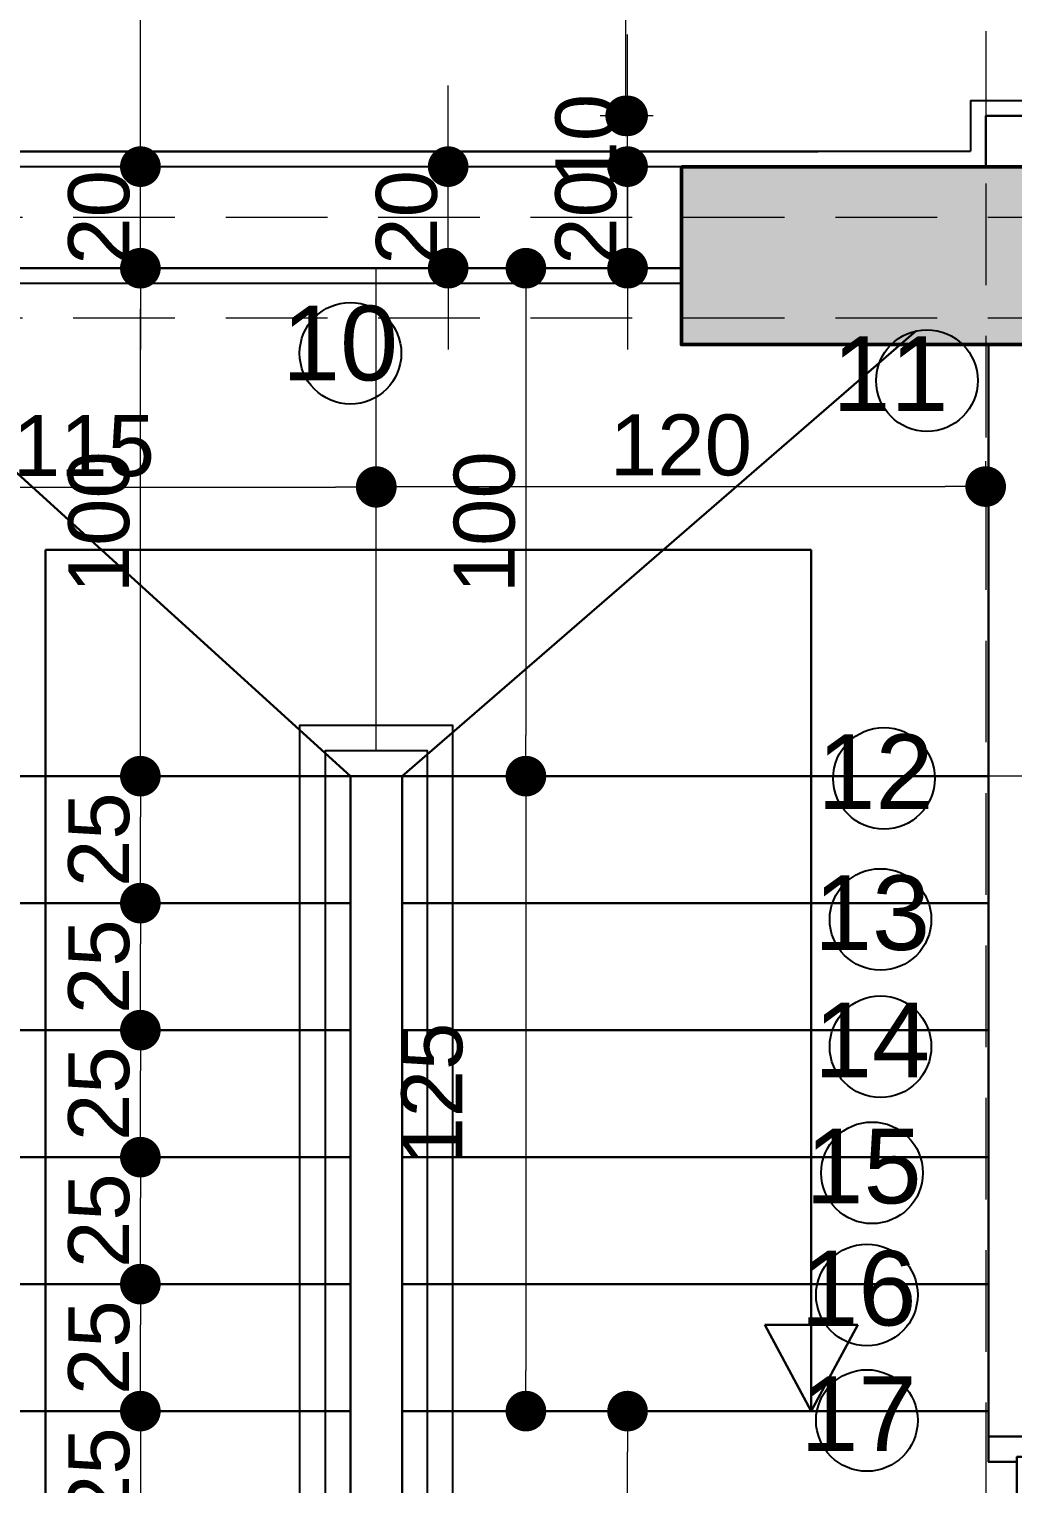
# Model space of a CAD drawing. Header units: millimetres. Extents: x 38129 to 72024, y -56282 to 16512.
# Drawn here: x 54944.4 to 55138, y -43759.7 to -43473.3 of the extents above; entities that cross this region are included whole.
import ezdxf

# ---------------------------------------------------------------- set-up
doc = ezdxf.new("R2010")
doc.units = ezdxf.units.MM
doc.linetypes.add('HIDDEN', pattern=[0.375, 0.25, -0.125])
for name, color, linetype, lineweight in [('AKS', 55, 'HIDDEN', 0), ('COLUMN4', 3, 'Continuous', 50), ('DIŞÖLÇÜ', 37, 'Continuous', 0), ('DUVAR', 255, 'Continuous', 30), ('KAPI', 4, 'Continuous', 30), ('M', 210, 'Continuous', 30), ('TARAMA', 252, 'Continuous', 0), ('ölçü İÇ', 31, 'Continuous', 0)]:
    doc.layers.add(name, color=color, linetype=linetype, lineweight=lineweight)
for name, color, linetype in [('HIDDEN', 1, 'HIDDEN'), ('sıva', 41, 'Continuous'), ('tefriş', 42, 'Continuous')]:
    doc.layers.add(name, color=color, linetype=linetype)
doc.styles.add('icdisolcu_yazi', font='arial.ttf')
doc.styles.get("Standard").update_dxf_attribs({"font": 'arial.ttf'})
doc.dimstyles.new('İç Ölçü', dxfattribs={"dimtxt": 12, "dimasz": 8, "dimexe": 5, "dimexo": 0, "dimgap": 2, "dimtad": 1, "dimdec": 0, "dimzin": 12, "dimdsep": 46, "dimtxsty": 'icdisolcu_yazi', "dimblk": 'DOT', "dimcen": 8, "dimdle": 5, "dimclrd": 256, "dimclre": 256, "dimclrt": 7, "dimadec": 0, "dimazin": 3, "dimtfac": 1, "dimtdec": 0, "dimtix": 1, "dimtmove": 2, "dimatfit": 3, "dimldrblk": 'DOT', "dimfxl": 0, "dimtolj": 1, "dimtzin": 0, "dimlwd": -1, "dimlwe": -1, "dimarcsym": 0})

# ---------------------------------------------------------------- blocks, each defined once
blk = doc.blocks.new('_Dot')
at = {"color": 0, "lineweight": -2}
blk.add_line((-0.5, 0), (-1, 0), dxfattribs=at)
at = {"color": 0, "lineweight": 30, "const_width": 0.5}
blk.add_lwpolyline([(-0.25, 0, 1), (0.25, 0, 1)], format="xyb", close=True, dxfattribs=at)
blk = doc.blocks.new('*D1849')
at = {"layer": 'Defpoints', "color": 0, "lineweight": 120, "transparency": 16777216}
for p in [(54966.25, -43500.41), (54966.28, -43500.41), (54966.25, -43520.41)]:
    blk.add_point(p, dxfattribs=at)
at = {"layer": 'ölçü İÇ', "linetype": 'Continuous', "transparency": 16777216}
for p, q in [((54966.25, -43492.41), (54966.25, -43484.41)), ((54966.25, -43520.41), (54966.25, -43500.41)), ((54966.25, -43528.41), (54966.25, -43536.41))]:
    blk.add_line(p, q, dxfattribs=at)
at = {"layer": 'ölçü İÇ', "transparency": 16777216}
for p, q in [((54966.28, -43500.41), (54961.25, -43500.41)), ((54966.25, -43520.41), (54961.25, -43520.41))]:
    blk.add_line(p, q, dxfattribs=at)
at = {"layer": 'ölçü İÇ', "transparency": 16777216, "xscale": 8, "yscale": 8, "zscale": 8}
for p, rotation in [((54966.25, -43500.41), 270), ((54966.25, -43520.41), 90)]:
    blk.add_blockref('_Dot', p, dxfattribs=dict(at, rotation=rotation))
at = {"layer": 'ölçü İÇ', "color": 7, "transparency": 16777216, "insert": (54958.13, -43510.41), "char_height": 12, "attachment_point": 5, "rotation": 90, "style": 'icdisolcu_yazi'}
blk.add_mtext('\\A1;20', dxfattribs=at)
blk = doc.blocks.new('*D1850')
at = {"layer": 'Defpoints', "color": 0, "lineweight": 120, "transparency": 16777216}
for p in [(55062.13, -43500.41), (55062.13, -43500.41), (55062.13, -43520.41)]:
    blk.add_point(p, dxfattribs=at)
at = {"layer": 'ölçü İÇ', "linetype": 'Continuous', "transparency": 16777216}
for p, q in [((55062.13, -43492.41), (55062.13, -43484.41)), ((55062.13, -43520.41), (55062.13, -43500.41)), ((55062.13, -43528.41), (55062.13, -43536.41))]:
    blk.add_line(p, q, dxfattribs=at)
at = {"layer": 'ölçü İÇ', "transparency": 16777216}
for p, q in [((55062.13, -43500.41), (55057.13, -43500.41)), ((55062.13, -43520.41), (55067.13, -43520.41))]:
    blk.add_line(p, q, dxfattribs=at)
at = {"layer": 'ölçü İÇ', "transparency": 16777216, "xscale": 8, "yscale": 8, "zscale": 8}
for p, rotation in [((55062.13, -43500.41), 270), ((55062.13, -43520.41), 90)]:
    blk.add_blockref('_Dot', p, dxfattribs=dict(at, rotation=rotation))
at = {"layer": 'ölçü İÇ', "color": 7, "transparency": 16777216, "insert": (55054, -43510.41), "char_height": 12, "attachment_point": 5, "rotation": 90, "style": 'icdisolcu_yazi'}
blk.add_mtext('\\A1;20', dxfattribs=at)
blk = doc.blocks.new('*D1851')
at = {"layer": 'Defpoints', "color": 0, "lineweight": 120, "transparency": 16777216}
for p in [(55062.13, -43490.42), (55132.63, -43490.42), (55062.13, -43500.41)]:
    blk.add_point(p, dxfattribs=at)
at = {"layer": 'ölçü İÇ', "linetype": 'Continuous', "transparency": 16777216}
for p, q in [((55062.13, -43482.42), (55062.13, -43474.42)), ((55062.13, -43500.41), (55062.13, -43490.42)), ((55062.13, -43508.41), (55062.13, -43516.41))]:
    blk.add_line(p, q, dxfattribs=at)
at = {"layer": 'ölçü İÇ', "transparency": 16777216}
for p, q in [((55067.13, -43490.42), (55057.13, -43490.42)), ((55062.13, -43500.41), (55067.13, -43500.41))]:
    blk.add_line(p, q, dxfattribs=at)
at = {"layer": 'ölçü İÇ', "transparency": 16777216, "xscale": 8, "yscale": 8, "zscale": 8}
for p, rotation in [((55062.13, -43490.42), 270), ((55062.13, -43500.41), 90)]:
    blk.add_blockref('_Dot', p, dxfattribs=dict(at, rotation=rotation))
at = {"layer": 'ölçü İÇ', "color": 7, "transparency": 16777216, "insert": (55054.01, -43495.41), "char_height": 12, "attachment_point": 5, "rotation": 90, "style": 'icdisolcu_yazi'}
blk.add_mtext('\\A1;10', dxfattribs=at)
blk = doc.blocks.new('*U35')
for p, q in [((4, 0), (0, 0)), ((86, 0), (90, 0))]:
    blk.add_line(p, q)
blk.add_lwpolyline([(4, 0), (86, 0), (86, -4), (4, -4)], close=True)
for points in [[(0, -9.56), (5, -9.56), (5, -4)], [(90, -9.56), (85, -9.56), (85, -4)]]:
    blk.add_lwpolyline(points)
at = {"layer": 'DUVAR'}
for p, q in [((0, 0), (0, -9.56)), ((90, 0), (90, -9.56))]:
    blk.add_line(p, q, dxfattribs=at)
at = {"layer": 'HIDDEN'}
blk.add_line((4, 0), (4, 82), dxfattribs=at)
blk.add_arc((4, 0), 82, 360, 90, dxfattribs=at)
blk = doc.blocks.new('*D2040')
at = {"layer": 'Defpoints', "color": 0, "lineweight": 120, "transparency": 16777216}
for p in [(54966.25, -43745.41), (54966.25, -43960.43), (54975.53, -43960.43)]:
    blk.add_point(p, dxfattribs=at)
at = {"layer": 'ölçü İÇ', "transparency": 16777216}
for p, q in [((54966.25, -43745.41), (54971.25, -43745.41)), ((54971.25, -43960.43), (54961.25, -43960.43))]:
    blk.add_line(p, q, dxfattribs=at)
at = {"layer": 'ölçü İÇ', "linetype": 'Continuous', "transparency": 16777216}
blk.add_line((54966.25, -43753.41), (54966.25, -43952.43), dxfattribs=at)
at = {"layer": 'ölçü İÇ', "transparency": 16777216, "xscale": 8, "yscale": 8, "zscale": 8}
for p, rotation in [((54966.25, -43745.41), 90), ((54966.25, -43960.43), 270)]:
    blk.add_blockref('_Dot', p, dxfattribs=dict(at, rotation=rotation))
at = {"layer": 'ölçü İÇ', "color": 7, "transparency": 16777216, "insert": (54958.13, -43852.92), "char_height": 12, "attachment_point": 5, "rotation": 90, "style": 'icdisolcu_yazi'}
blk.add_mtext('\\A1;215', dxfattribs=at)
blk = doc.blocks.new('*D2060')
at = {"layer": 'Defpoints', "color": 0, "lineweight": 120, "transparency": 16777216}
for p in [(55062.13, -43745.41), (55062.13, -43745.41), (55064.29, -43960.43)]:
    blk.add_point(p, dxfattribs=at)
at = {"layer": 'ölçü İÇ', "transparency": 16777216}
for p, q in [((55062.13, -43745.41), (55067.13, -43745.41)), ((55064.29, -43960.43), (55057.13, -43960.43))]:
    blk.add_line(p, q, dxfattribs=at)
at = {"layer": 'ölçü İÇ', "linetype": 'Continuous', "transparency": 16777216}
blk.add_line((55062.13, -43952.43), (55062.13, -43753.41), dxfattribs=at)
at = {"layer": 'ölçü İÇ', "transparency": 16777216, "xscale": 8, "yscale": 8, "zscale": 8}
for p, rotation in [((55062.13, -43745.41), 90), ((55062.13, -43960.43), 270)]:
    blk.add_blockref('_Dot', p, dxfattribs=dict(at, rotation=rotation))
at = {"layer": 'ölçü İÇ', "color": 7, "transparency": 16777216, "insert": (55054, -43852.92), "char_height": 12, "attachment_point": 5, "rotation": 90, "style": 'icdisolcu_yazi'}
blk.add_mtext('\\A1;215', dxfattribs=at)
blk = doc.blocks.new('*D2138')
at = {"layer": 'Defpoints', "color": 0, "lineweight": 120, "transparency": 16777216}
for p in [(54966.26, -43500.41), (54966.29, -43500.41), (54966.26, -43520.41)]:
    blk.add_point(p, dxfattribs=at)
at = {"layer": 'ölçü İÇ', "linetype": 'Continuous', "transparency": 16777216}
for p, q in [((54966.26, -43492.41), (54966.26, -43484.41)), ((54966.26, -43520.41), (54966.26, -43500.41)), ((54966.26, -43528.41), (54966.26, -43536.41))]:
    blk.add_line(p, q, dxfattribs=at)
at = {"layer": 'ölçü İÇ', "transparency": 16777216}
for p, q in [((54966.29, -43500.41), (54961.26, -43500.41)), ((54966.26, -43520.41), (54961.26, -43520.41))]:
    blk.add_line(p, q, dxfattribs=at)
at = {"layer": 'ölçü İÇ', "transparency": 16777216, "xscale": 8, "yscale": 8, "zscale": 8}
for p, rotation in [((54966.26, -43500.41), 270), ((54966.26, -43520.41), 90)]:
    blk.add_blockref('_Dot', p, dxfattribs=dict(at, rotation=rotation))
at = {"layer": 'ölçü İÇ', "color": 7, "transparency": 16777216, "insert": (54958.14, -43510.41), "char_height": 12, "attachment_point": 5, "rotation": 90, "style": 'icdisolcu_yazi'}
blk.add_mtext('\\A1;20', dxfattribs=at)
blk = doc.blocks.new('*D2139')
at = {"layer": 'Defpoints', "color": 0, "lineweight": 120, "transparency": 16777216}
for p in [(55062.14, -43500.41), (55062.14, -43500.41), (55062.14, -43520.41)]:
    blk.add_point(p, dxfattribs=at)
at = {"layer": 'ölçü İÇ', "linetype": 'Continuous', "transparency": 16777216}
for p, q in [((55062.14, -43492.41), (55062.14, -43484.41)), ((55062.14, -43520.41), (55062.14, -43500.41)), ((55062.14, -43528.41), (55062.14, -43536.41))]:
    blk.add_line(p, q, dxfattribs=at)
at = {"layer": 'ölçü İÇ', "transparency": 16777216}
for p, q in [((55062.14, -43500.41), (55057.14, -43500.41)), ((55062.14, -43520.41), (55067.14, -43520.41))]:
    blk.add_line(p, q, dxfattribs=at)
at = {"layer": 'ölçü İÇ', "transparency": 16777216, "xscale": 8, "yscale": 8, "zscale": 8}
for p, rotation in [((55062.14, -43500.41), 270), ((55062.14, -43520.41), 90)]:
    blk.add_blockref('_Dot', p, dxfattribs=dict(at, rotation=rotation))
at = {"layer": 'ölçü İÇ', "color": 7, "transparency": 16777216, "insert": (55054.01, -43510.41), "char_height": 12, "attachment_point": 5, "rotation": 90, "style": 'icdisolcu_yazi'}
blk.add_mtext('\\A1;20', dxfattribs=at)
blk = doc.blocks.new('*D2140')
at = {"layer": 'Defpoints', "color": 0, "lineweight": 120, "transparency": 16777216}
for p in [(55062.14, -43490.42), (55132.64, -43490.42), (55062.14, -43500.41)]:
    blk.add_point(p, dxfattribs=at)
at = {"layer": 'ölçü İÇ', "linetype": 'Continuous', "transparency": 16777216}
for p, q in [((55062.14, -43482.42), (55062.14, -43474.42)), ((55062.14, -43500.41), (55062.14, -43490.42)), ((55062.14, -43508.41), (55062.14, -43516.41))]:
    blk.add_line(p, q, dxfattribs=at)
at = {"layer": 'ölçü İÇ', "transparency": 16777216}
for p, q in [((55067.14, -43490.42), (55057.14, -43490.42)), ((55062.14, -43500.41), (55067.14, -43500.41))]:
    blk.add_line(p, q, dxfattribs=at)
at = {"layer": 'ölçü İÇ', "transparency": 16777216, "xscale": 8, "yscale": 8, "zscale": 8}
for p, rotation in [((55062.14, -43490.42), 270), ((55062.14, -43500.41), 90)]:
    blk.add_blockref('_Dot', p, dxfattribs=dict(at, rotation=rotation))
at = {"layer": 'ölçü İÇ', "color": 7, "transparency": 16777216, "insert": (55054.02, -43495.41), "char_height": 12, "attachment_point": 5, "rotation": 90, "style": 'icdisolcu_yazi'}
blk.add_mtext('\\A1;10', dxfattribs=at)
blk = doc.blocks.new('*D2141')
at = {"layer": 'Defpoints', "color": 0, "lineweight": 120, "transparency": 16777216}
for p in [(55061.78, -43350.12), (55132.62, -43350.12), (55132.64, -43490.42)]:
    blk.add_point(p, dxfattribs=at)
at = {"layer": 'ölçü İÇ', "transparency": 16777216}
for p, q in [((55066.78, -43350.12), (55056.78, -43350.12)), ((55066.78, -43490.42), (55056.78, -43490.42))]:
    blk.add_line(p, q, dxfattribs=at)
at = {"layer": 'ölçü İÇ', "linetype": 'Continuous', "transparency": 16777216}
blk.add_line((55061.78, -43482.42), (55061.78, -43358.12), dxfattribs=at)
at = {"layer": 'ölçü İÇ', "transparency": 16777216, "xscale": 8, "yscale": 8, "zscale": 8}
for p, rotation in [((55061.78, -43350.12), 90), ((55061.78, -43490.42), 270)]:
    blk.add_blockref('_Dot', p, dxfattribs=dict(at, rotation=rotation))
at = {"layer": 'ölçü İÇ', "color": 7, "transparency": 16777216, "insert": (55053.66, -43420.27), "char_height": 12, "attachment_point": 5, "rotation": 90, "style": 'icdisolcu_yazi'}
blk.add_mtext('\\A1;140', dxfattribs=at)
blk = doc.blocks.new('wertertw')
at = {"layer": 'TARAMA', "lineweight": -3}
h = blk.add_hatch(dxfattribs=at)
h.set_pattern_fill('ANSI33', color=256, scale=2.5, style=0)
h.set_pattern_definition([(45, (-86643.698, -32547.66), (-11.2253202, 11.2253202), []), (45, (-86632.472, -32547.66), (-11.2253202, 11.2253202), [7.9375, -3.96875])])
h.paths.add_polyline_path([(-616.25, 351.94), (-616.25, -88.06), (-306.25, -88.06), (-306.25, -68.06), (-596.25, -68.06), (-596.25, 331.94), (-306.25, 331.94), (-306.25, 351.94)])
h.paths.add_polyline_path([(38.75, -338.06), (78.75, -338.06), (78.75, -378.06), (38.75, -378.06)])
h.paths.add_polyline_path([(-471.25, -318.06), (-441.25, -318.06), (-441.25, -378.06), (-471.25, -378.06)])
h.paths.add_polyline_path([(-961.25, -318.06), (-931.25, -318.06), (-931.25, -378.06), (-961.25, -378.06)])
h.paths.add_polyline_path([(343.75, -163.06), (413.75, -163.06), (413.75, -198.06), (343.75, -198.06)])
h.paths.add_polyline_path([(8.75, -163.06), (78.75, -163.06), (78.75, -198.06), (8.75, -198.06)])
h.paths.add_polyline_path([(-1036.25, -148.06), (-906.25, -148.06), (-906.25, -178.06), (-1036.25, -178.06)])
h.paths.add_polyline_path([(-976.25, 256.94), (-916.25, 256.94), (-916.25, 226.94), (-976.25, 226.94)])
h.paths.add_polyline_path([(343.75, 459.44), (413.75, 459.44), (413.75, 424.44), (343.75, 424.44)])
h.paths.add_polyline_path([(8.75, 459.44), (78.75, 459.44), (78.75, 424.44), (8.75, 424.44)])
h.paths.add_polyline_path([(-616.25, 531.94), (-306.25, 531.94), (-306.25, 511.94), (-616.25, 511.94)])
h.paths.add_polyline_path([(-976.25, 656.94), (-916.25, 656.94), (-916.25, 626.94), (-976.25, 626.94)])
h.paths.add_polyline_path([(-616.25, 971.94), (-306.25, 971.94), (-306.25, 951.94), (-616.25, 951.94)])
h.paths.add_polyline_path([(343.75, 1081.94), (413.75, 1081.94), (413.75, 1046.94), (343.75, 1046.94)])
h.paths.add_polyline_path([(8.75, 1081.94), (78.75, 1081.94), (78.75, 1046.94), (8.75, 1046.94)])
h.paths.add_polyline_path([(-1036.25, 1061.94), (-906.25, 1061.94), (-906.25, 1031.94), (-1036.25, 1031.94)])
h.paths.add_polyline_path([(-931.25, 1286.94), (-901.25, 1286.94), (-901.25, 1226.94), (-931.25, 1226.94)])
h.paths.add_polyline_path([(68.75, 1332.04), (108.75, 1332.04), (108.75, 1292.04), (68.75, 1292.04)])
h.paths.add_polyline_path([(-511.25, 1332.04), (-481.25, 1332.04), (-481.25, 1252.04), (-511.25, 1252.04)])
at = {"layer": 'COLUMN4', "color": 3}
blk.add_lwpolyline([(8.75, 1081.94), (78.75, 1081.94), (78.75, 1046.94), (8.75, 1046.94)], close=True, dxfattribs=at)
blk = doc.blocks.new('*D2197')
at = {"layer": 'Defpoints', "color": 0, "lineweight": 120, "transparency": 16777216}
for p in [(54966.25, -43500.41), (54966.28, -43500.41), (54966.25, -43520.41)]:
    blk.add_point(p, dxfattribs=at)
at = {"layer": 'ölçü İÇ', "linetype": 'Continuous', "transparency": 16777216}
for p, q in [((54966.25, -43492.41), (54966.25, -43484.41)), ((54966.25, -43520.41), (54966.25, -43500.41)), ((54966.25, -43528.41), (54966.25, -43536.41))]:
    blk.add_line(p, q, dxfattribs=at)
at = {"layer": 'ölçü İÇ', "transparency": 16777216}
for p, q in [((54966.28, -43500.41), (54961.25, -43500.41)), ((54966.25, -43520.41), (54961.25, -43520.41))]:
    blk.add_line(p, q, dxfattribs=at)
at = {"layer": 'ölçü İÇ', "transparency": 16777216, "xscale": 8, "yscale": 8, "zscale": 8}
for p, rotation in [((54966.25, -43500.41), 270), ((54966.25, -43520.41), 90)]:
    blk.add_blockref('_Dot', p, dxfattribs=dict(at, rotation=rotation))
at = {"layer": 'ölçü İÇ', "color": 7, "transparency": 16777216, "insert": (54958.13, -43510.41), "char_height": 12, "attachment_point": 5, "rotation": 90, "style": 'icdisolcu_yazi'}
blk.add_mtext('\\A1;20', dxfattribs=at)
blk = doc.blocks.new('*D2198')
at = {"layer": 'Defpoints', "color": 0, "lineweight": 120, "transparency": 16777216}
for p in [(55026.83, -43500.41), (55062.13, -43500.41), (55026.83, -43520.41)]:
    blk.add_point(p, dxfattribs=at)
at = {"layer": 'ölçü İÇ', "linetype": 'Continuous', "transparency": 16777216}
for p, q in [((55026.83, -43492.41), (55026.83, -43484.41)), ((55026.83, -43520.41), (55026.83, -43500.41)), ((55026.83, -43528.41), (55026.83, -43536.41))]:
    blk.add_line(p, q, dxfattribs=at)
at = {"layer": 'ölçü İÇ', "transparency": 16777216}
for p, q in [((55031.83, -43500.41), (55021.83, -43500.41)), ((55026.83, -43520.41), (55031.83, -43520.41))]:
    blk.add_line(p, q, dxfattribs=at)
at = {"layer": 'ölçü İÇ', "transparency": 16777216, "xscale": 8, "yscale": 8, "zscale": 8}
for p, rotation in [((55026.83, -43500.41), 270), ((55026.83, -43520.41), 90)]:
    blk.add_blockref('_Dot', p, dxfattribs=dict(at, rotation=rotation))
at = {"layer": 'ölçü İÇ', "color": 7, "transparency": 16777216, "insert": (55018.7, -43510.41), "char_height": 12, "attachment_point": 5, "rotation": 90, "style": 'icdisolcu_yazi'}
blk.add_mtext('\\A1;20', dxfattribs=at)
blk = doc.blocks.new('*D2199')
at = {"layer": 'Defpoints', "color": 0, "lineweight": 120, "transparency": 16777216}
for p in [(55062.13, -43490.42), (55132.63, -43490.42), (55062.13, -43500.41)]:
    blk.add_point(p, dxfattribs=at)
at = {"layer": 'ölçü İÇ', "linetype": 'Continuous', "transparency": 16777216}
for p, q in [((55062.13, -43482.42), (55062.13, -43474.42)), ((55062.13, -43500.41), (55062.13, -43490.42)), ((55062.13, -43508.41), (55062.13, -43516.41))]:
    blk.add_line(p, q, dxfattribs=at)
at = {"layer": 'ölçü İÇ', "transparency": 16777216}
for p, q in [((55067.13, -43490.42), (55057.13, -43490.42)), ((55062.13, -43500.41), (55067.13, -43500.41))]:
    blk.add_line(p, q, dxfattribs=at)
at = {"layer": 'ölçü İÇ', "transparency": 16777216, "xscale": 8, "yscale": 8, "zscale": 8}
for p, rotation in [((55062.13, -43490.42), 270), ((55062.13, -43500.41), 90)]:
    blk.add_blockref('_Dot', p, dxfattribs=dict(at, rotation=rotation))
at = {"layer": 'ölçü İÇ', "color": 7, "transparency": 16777216, "insert": (55054.01, -43495.41), "char_height": 12, "attachment_point": 5, "rotation": 90, "style": 'icdisolcu_yazi'}
blk.add_mtext('\\A1;10', dxfattribs=at)
blk = doc.blocks.new('*D2202')
at = {"layer": 'Defpoints', "color": 0, "lineweight": 120, "transparency": 16777216}
for p in [(54966.25, -43500.41), (54966.28, -43500.41), (54966.25, -43520.41)]:
    blk.add_point(p, dxfattribs=at)
at = {"layer": 'ölçü İÇ', "linetype": 'Continuous', "transparency": 16777216}
for p, q in [((54966.25, -43492.41), (54966.25, -43484.41)), ((54966.25, -43520.41), (54966.25, -43500.41)), ((54966.25, -43528.41), (54966.25, -43536.41))]:
    blk.add_line(p, q, dxfattribs=at)
at = {"layer": 'ölçü İÇ', "transparency": 16777216}
for p, q in [((54966.28, -43500.41), (54961.25, -43500.41)), ((54966.25, -43520.41), (54961.25, -43520.41))]:
    blk.add_line(p, q, dxfattribs=at)
at = {"layer": 'ölçü İÇ', "transparency": 16777216, "xscale": 8, "yscale": 8, "zscale": 8}
for p, rotation in [((54966.25, -43500.41), 270), ((54966.25, -43520.41), 90)]:
    blk.add_blockref('_Dot', p, dxfattribs=dict(at, rotation=rotation))
at = {"layer": 'ölçü İÇ', "color": 7, "transparency": 16777216, "insert": (54958.13, -43510.41), "char_height": 12, "attachment_point": 5, "rotation": 90, "style": 'icdisolcu_yazi'}
blk.add_mtext('\\A1;20', dxfattribs=at)
blk = doc.blocks.new('*D2203')
at = {"layer": 'Defpoints', "color": 0, "lineweight": 120, "transparency": 16777216}
for p in [(55026.83, -43500.41), (55062.13, -43500.41), (55026.83, -43520.41)]:
    blk.add_point(p, dxfattribs=at)
at = {"layer": 'ölçü İÇ', "linetype": 'Continuous', "transparency": 16777216}
for p, q in [((55026.83, -43492.41), (55026.83, -43484.41)), ((55026.83, -43520.41), (55026.83, -43500.41)), ((55026.83, -43528.41), (55026.83, -43536.41))]:
    blk.add_line(p, q, dxfattribs=at)
at = {"layer": 'ölçü İÇ', "transparency": 16777216}
for p, q in [((55031.83, -43500.41), (55021.83, -43500.41)), ((55026.83, -43520.41), (55031.83, -43520.41))]:
    blk.add_line(p, q, dxfattribs=at)
at = {"layer": 'ölçü İÇ', "transparency": 16777216, "xscale": 8, "yscale": 8, "zscale": 8}
for p, rotation in [((55026.83, -43500.41), 270), ((55026.83, -43520.41), 90)]:
    blk.add_blockref('_Dot', p, dxfattribs=dict(at, rotation=rotation))
at = {"layer": 'ölçü İÇ', "color": 7, "transparency": 16777216, "insert": (55018.7, -43510.41), "char_height": 12, "attachment_point": 5, "rotation": 90, "style": 'icdisolcu_yazi'}
blk.add_mtext('\\A1;20', dxfattribs=at)
blk = doc.blocks.new('*D2204')
at = {"layer": 'Defpoints', "color": 0, "lineweight": 120, "transparency": 16777216}
for p in [(55062.13, -43490.42), (55132.63, -43490.42), (55062.13, -43500.41)]:
    blk.add_point(p, dxfattribs=at)
at = {"layer": 'ölçü İÇ', "linetype": 'Continuous', "transparency": 16777216}
for p, q in [((55062.13, -43482.42), (55062.13, -43474.42)), ((55062.13, -43500.41), (55062.13, -43490.42)), ((55062.13, -43508.41), (55062.13, -43516.41))]:
    blk.add_line(p, q, dxfattribs=at)
at = {"layer": 'ölçü İÇ', "transparency": 16777216}
for p, q in [((55067.13, -43490.42), (55057.13, -43490.42)), ((55062.13, -43500.41), (55067.13, -43500.41))]:
    blk.add_line(p, q, dxfattribs=at)
at = {"layer": 'ölçü İÇ', "transparency": 16777216, "xscale": 8, "yscale": 8, "zscale": 8}
for p, rotation in [((55062.13, -43490.42), 270), ((55062.13, -43500.41), 90)]:
    blk.add_blockref('_Dot', p, dxfattribs=dict(at, rotation=rotation))
at = {"layer": 'ölçü İÇ', "color": 7, "transparency": 16777216, "insert": (55054.01, -43495.41), "char_height": 12, "attachment_point": 5, "rotation": 90, "style": 'icdisolcu_yazi'}
blk.add_mtext('\\A1;10', dxfattribs=at)
blk = doc.blocks.new('*D2206')
at = {"layer": 'Defpoints', "color": 0, "lineweight": 120, "transparency": 16777216}
for p in [(54966.25, -43720.41), (54966.25, -43720.41), (54971.14, -43745.41)]:
    blk.add_point(p, dxfattribs=at)
at = {"layer": 'ölçü İÇ', "transparency": 16777216}
for p, q in [((54966.25, -43720.41), (54971.25, -43720.41)), ((54971.14, -43745.41), (54961.25, -43745.41))]:
    blk.add_line(p, q, dxfattribs=at)
at = {"layer": 'ölçü İÇ', "linetype": 'Continuous', "transparency": 16777216}
blk.add_line((54966.25, -43737.41), (54966.25, -43728.41), dxfattribs=at)
at = {"layer": 'ölçü İÇ', "transparency": 16777216, "xscale": 8, "yscale": 8, "zscale": 8}
for p, rotation in [((54966.25, -43720.41), 90), ((54966.25, -43745.41), 270)]:
    blk.add_blockref('_Dot', p, dxfattribs=dict(at, rotation=rotation))
at = {"layer": 'ölçü İÇ', "color": 7, "transparency": 16777216, "insert": (54958.13, -43732.91), "char_height": 12, "attachment_point": 5, "rotation": 90, "style": 'icdisolcu_yazi'}
blk.add_mtext('\\A1;25', dxfattribs=at)
blk = doc.blocks.new('*D2207')
at = {"layer": 'Defpoints', "color": 0, "lineweight": 120, "transparency": 16777216}
for p in [(54966.25, -43695.41), (54966.25, -43695.41), (54966.25, -43720.41)]:
    blk.add_point(p, dxfattribs=at)
at = {"layer": 'ölçü İÇ', "transparency": 16777216}
for p, q in [((54966.25, -43695.41), (54971.25, -43695.41)), ((54966.25, -43720.41), (54971.25, -43720.41))]:
    blk.add_line(p, q, dxfattribs=at)
at = {"layer": 'ölçü İÇ', "linetype": 'Continuous', "transparency": 16777216}
blk.add_line((54966.25, -43712.41), (54966.25, -43703.41), dxfattribs=at)
at = {"layer": 'ölçü İÇ', "transparency": 16777216, "xscale": 8, "yscale": 8, "zscale": 8}
for p, rotation in [((54966.25, -43695.41), 90), ((54966.25, -43720.41), 270)]:
    blk.add_blockref('_Dot', p, dxfattribs=dict(at, rotation=rotation))
at = {"layer": 'ölçü İÇ', "color": 7, "transparency": 16777216, "insert": (54958.13, -43707.91), "char_height": 12, "attachment_point": 5, "rotation": 90, "style": 'icdisolcu_yazi'}
blk.add_mtext('\\A1;25', dxfattribs=at)
blk = doc.blocks.new('*D2208')
at = {"layer": 'Defpoints', "color": 0, "lineweight": 120, "transparency": 16777216}
for p in [(54966.25, -43670.41), (54966.25, -43670.41), (54966.25, -43695.41)]:
    blk.add_point(p, dxfattribs=at)
at = {"layer": 'ölçü İÇ', "transparency": 16777216}
for p, q in [((54966.25, -43670.41), (54971.25, -43670.41)), ((54966.25, -43695.41), (54971.25, -43695.41))]:
    blk.add_line(p, q, dxfattribs=at)
at = {"layer": 'ölçü İÇ', "linetype": 'Continuous', "transparency": 16777216}
blk.add_line((54966.25, -43687.41), (54966.25, -43678.41), dxfattribs=at)
at = {"layer": 'ölçü İÇ', "transparency": 16777216, "xscale": 8, "yscale": 8, "zscale": 8}
for p, rotation in [((54966.25, -43670.41), 90), ((54966.25, -43695.41), 270)]:
    blk.add_blockref('_Dot', p, dxfattribs=dict(at, rotation=rotation))
at = {"layer": 'ölçü İÇ', "color": 7, "transparency": 16777216, "insert": (54958.13, -43682.91), "char_height": 12, "attachment_point": 5, "rotation": 90, "style": 'icdisolcu_yazi'}
blk.add_mtext('\\A1;25', dxfattribs=at)
blk = doc.blocks.new('*D2209')
at = {"layer": 'Defpoints', "color": 0, "lineweight": 120, "transparency": 16777216}
for p in [(54966.25, -43645.41), (54966.25, -43645.41), (54966.25, -43670.41)]:
    blk.add_point(p, dxfattribs=at)
at = {"layer": 'ölçü İÇ', "transparency": 16777216}
for p, q in [((54966.25, -43645.41), (54971.25, -43645.41)), ((54966.25, -43670.41), (54971.25, -43670.41))]:
    blk.add_line(p, q, dxfattribs=at)
at = {"layer": 'ölçü İÇ', "linetype": 'Continuous', "transparency": 16777216}
blk.add_line((54966.25, -43662.41), (54966.25, -43653.41), dxfattribs=at)
at = {"layer": 'ölçü İÇ', "transparency": 16777216, "xscale": 8, "yscale": 8, "zscale": 8}
for p, rotation in [((54966.25, -43645.41), 90), ((54966.25, -43670.41), 270)]:
    blk.add_blockref('_Dot', p, dxfattribs=dict(at, rotation=rotation))
at = {"layer": 'ölçü İÇ', "color": 7, "transparency": 16777216, "insert": (54958.13, -43657.91), "char_height": 12, "attachment_point": 5, "rotation": 90, "style": 'icdisolcu_yazi'}
blk.add_mtext('\\A1;25', dxfattribs=at)
blk = doc.blocks.new('*D2210')
at = {"layer": 'Defpoints', "color": 0, "lineweight": 120, "transparency": 16777216}
for p in [(54966.25, -43620.41), (54966.25, -43620.41), (54966.25, -43645.41)]:
    blk.add_point(p, dxfattribs=at)
at = {"layer": 'ölçü İÇ', "transparency": 16777216}
for p, q in [((54966.25, -43620.41), (54971.25, -43620.41)), ((54966.25, -43645.41), (54971.25, -43645.41))]:
    blk.add_line(p, q, dxfattribs=at)
at = {"layer": 'ölçü İÇ', "linetype": 'Continuous', "transparency": 16777216}
blk.add_line((54966.25, -43637.41), (54966.25, -43628.41), dxfattribs=at)
at = {"layer": 'ölçü İÇ', "transparency": 16777216, "xscale": 8, "yscale": 8, "zscale": 8}
for p, rotation in [((54966.25, -43620.41), 90), ((54966.25, -43645.41), 270)]:
    blk.add_blockref('_Dot', p, dxfattribs=dict(at, rotation=rotation))
at = {"layer": 'ölçü İÇ', "color": 7, "transparency": 16777216, "insert": (54958.13, -43632.91), "char_height": 12, "attachment_point": 5, "rotation": 90, "style": 'icdisolcu_yazi'}
blk.add_mtext('\\A1;25', dxfattribs=at)
blk = doc.blocks.new('*D2211')
at = {"layer": 'Defpoints', "color": 0, "lineweight": 120, "transparency": 16777216}
for p in [(54966.25, -43520.41), (54966.25, -43520.41), (54966.25, -43620.41)]:
    blk.add_point(p, dxfattribs=at)
at = {"layer": 'ölçü İÇ', "transparency": 16777216}
for p, q in [((54966.25, -43520.41), (54961.25, -43520.41)), ((54966.25, -43620.41), (54971.25, -43620.41))]:
    blk.add_line(p, q, dxfattribs=at)
at = {"layer": 'ölçü İÇ', "linetype": 'Continuous', "transparency": 16777216}
blk.add_line((54966.25, -43612.41), (54966.25, -43528.41), dxfattribs=at)
at = {"layer": 'ölçü İÇ', "transparency": 16777216, "xscale": 8, "yscale": 8, "zscale": 8}
for p, rotation in [((54966.25, -43520.41), 90), ((54966.25, -43620.41), 270)]:
    blk.add_blockref('_Dot', p, dxfattribs=dict(at, rotation=rotation))
at = {"layer": 'ölçü İÇ', "color": 7, "transparency": 16777216, "insert": (54958.13, -43570.41), "char_height": 12, "attachment_point": 5, "rotation": 90, "style": 'icdisolcu_yazi'}
blk.add_mtext('\\A1;100', dxfattribs=at)
blk = doc.blocks.new('*D2212')
at = {"layer": 'Defpoints', "color": 0, "lineweight": 120, "transparency": 16777216}
for p in [(55026.83, -43520.41), (55042.13, -43620.41), (55042.13, -43620.41)]:
    blk.add_point(p, dxfattribs=at)
at = {"layer": 'ölçü İÇ', "transparency": 16777216}
for p, q in [((55037.13, -43520.41), (55047.13, -43520.41)), ((55042.13, -43620.41), (55047.13, -43620.41))]:
    blk.add_line(p, q, dxfattribs=at)
at = {"layer": 'ölçü İÇ', "linetype": 'Continuous', "transparency": 16777216}
blk.add_line((55042.13, -43528.41), (55042.13, -43612.41), dxfattribs=at)
at = {"layer": 'ölçü İÇ', "transparency": 16777216, "xscale": 8, "yscale": 8, "zscale": 8}
for p, rotation in [((55042.13, -43520.41), 90), ((55042.13, -43620.41), 270)]:
    blk.add_blockref('_Dot', p, dxfattribs=dict(at, rotation=rotation))
at = {"layer": 'ölçü İÇ', "color": 7, "transparency": 16777216, "insert": (55034, -43570.41), "char_height": 12, "attachment_point": 5, "rotation": 90, "style": 'icdisolcu_yazi'}
blk.add_mtext('\\A1;100', dxfattribs=at)
blk = doc.blocks.new('*D2213')
at = {"layer": 'Defpoints', "color": 0, "lineweight": 120, "transparency": 16777216}
for p in [(55042.13, -43620.41), (55042.13, -43745.41), (55042.13, -43745.41)]:
    blk.add_point(p, dxfattribs=at)
at = {"layer": 'ölçü İÇ', "transparency": 16777216}
for p, q in [((55042.13, -43620.41), (55047.13, -43620.41)), ((55042.13, -43745.41), (55047.13, -43745.41))]:
    blk.add_line(p, q, dxfattribs=at)
at = {"layer": 'ölçü İÇ', "linetype": 'Continuous', "transparency": 16777216}
blk.add_line((55042.13, -43628.41), (55042.13, -43737.41), dxfattribs=at)
at = {"layer": 'ölçü İÇ', "transparency": 16777216, "xscale": 8, "yscale": 8, "zscale": 8}
for p, rotation in [((55042.13, -43620.41), 90), ((55042.13, -43745.41), 270)]:
    blk.add_blockref('_Dot', p, dxfattribs=dict(at, rotation=rotation))
at = {"layer": 'ölçü İÇ', "color": 7, "transparency": 16777216, "insert": (55023.7, -43682.91), "char_height": 12, "attachment_point": 5, "rotation": 90, "style": 'icdisolcu_yazi'}
blk.add_mtext('\\A1;125', dxfattribs=at)
blk = doc.blocks.new('*D2214')
at = {"layer": 'Defpoints', "color": 0, "transparency": 16777216}
for p in [(54897.6, -43563.54), (55012.68, -43563.54), (55012.68, -43563.54)]:
    blk.add_point(p, dxfattribs=at)
at = {"layer": 'DIŞÖLÇÜ', "transparency": 16777216}
for p, q in [((54897.6, -43563.54), (54897.6, -43558.54)), ((55012.68, -43563.54), (55012.68, -43558.54)), ((54905.6, -43563.54), (55004.68, -43563.54))]:
    blk.add_line(p, q, dxfattribs=at)
at = {"layer": 'DIŞÖLÇÜ', "transparency": 16777216, "xscale": 8, "yscale": 8, "zscale": 8, "rotation": 180}
blk.add_blockref('_Dot', (54897.6, -43563.54), dxfattribs=at)
at = {"layer": 'DIŞÖLÇÜ', "transparency": 16777216, "xscale": 8, "yscale": 8, "zscale": 8}
blk.add_blockref('_Dot', (55012.68, -43563.54), dxfattribs=at)
at = {"layer": 'DIŞÖLÇÜ', "color": 7, "transparency": 16777216, "insert": (54955.14, -43555.42), "char_height": 12, "attachment_point": 5, "style": 'icdisolcu_yazi'}
blk.add_mtext('\\A1;115', dxfattribs=at)
blk = doc.blocks.new('*D2215')
at = {"layer": 'Defpoints', "color": 0, "transparency": 16777216}
for p in [(55012.68, -43563.54), (55132.61, -43563.4), (55132.61, -43563.4)]:
    blk.add_point(p, dxfattribs=at)
at = {"layer": 'DIŞÖLÇÜ', "transparency": 16777216}
for p, q in [((55012.68, -43563.54), (55012.68, -43558.4)), ((55132.61, -43563.4), (55132.61, -43558.4)), ((55020.68, -43563.4), (55124.61, -43563.4))]:
    blk.add_line(p, q, dxfattribs=at)
at = {"layer": 'DIŞÖLÇÜ', "transparency": 16777216, "xscale": 8, "yscale": 8, "zscale": 8, "rotation": 180}
blk.add_blockref('_Dot', (55012.68, -43563.4), dxfattribs=at)
at = {"layer": 'DIŞÖLÇÜ', "transparency": 16777216, "xscale": 8, "yscale": 8, "zscale": 8}
blk.add_blockref('_Dot', (55132.61, -43563.4), dxfattribs=at)
at = {"layer": 'DIŞÖLÇÜ', "color": 7, "transparency": 16777216, "insert": (55072.64, -43555.28), "char_height": 12, "attachment_point": 5, "style": 'icdisolcu_yazi'}
blk.add_mtext('\\A1;120', dxfattribs=at)
blk = doc.blocks.new('*D2216')
at = {"layer": 'Defpoints', "color": 0, "lineweight": 120, "transparency": 16777216}
for p in [(54971.14, -43745.41), (54966.25, -43770.41), (54971.14, -43770.41)]:
    blk.add_point(p, dxfattribs=at)
at = {"layer": 'DIŞÖLÇÜ', "transparency": 16777216}
for p, q in [((54971.14, -43745.41), (54961.25, -43745.41)), ((54971.14, -43770.41), (54961.25, -43770.41))]:
    blk.add_line(p, q, dxfattribs=at)
at = {"layer": 'DIŞÖLÇÜ', "linetype": 'Continuous', "transparency": 16777216}
blk.add_line((54966.25, -43753.41), (54966.25, -43762.41), dxfattribs=at)
at = {"layer": 'DIŞÖLÇÜ', "transparency": 16777216, "xscale": 8, "yscale": 8, "zscale": 8}
for p, rotation in [((54966.25, -43745.41), 90), ((54966.25, -43770.41), 270)]:
    blk.add_blockref('_Dot', p, dxfattribs=dict(at, rotation=rotation))
at = {"layer": 'DIŞÖLÇÜ', "color": 7, "transparency": 16777216, "insert": (54958.13, -43757.91), "char_height": 12, "attachment_point": 5, "rotation": 90, "style": 'icdisolcu_yazi'}
blk.add_mtext('\\A1;25', dxfattribs=at)
blk = doc.blocks.new('*D2233')
at = {"layer": 'Defpoints', "color": 0, "lineweight": 120, "transparency": 16777216}
for p in [(54966.28, -43235.41), (55032.17, -43235.41), (54966.28, -43500.41)]:
    blk.add_point(p, dxfattribs=at)
at = {"layer": 'ölçü İÇ', "transparency": 16777216}
for p, q in [((54971.28, -43235.41), (54961.28, -43235.41)), ((54966.28, -43500.41), (54961.28, -43500.41))]:
    blk.add_line(p, q, dxfattribs=at)
at = {"layer": 'ölçü İÇ', "linetype": 'Continuous', "transparency": 16777216}
blk.add_line((54966.28, -43492.41), (54966.28, -43243.41), dxfattribs=at)
at = {"layer": 'ölçü İÇ', "transparency": 16777216, "xscale": 8, "yscale": 8, "zscale": 8}
for p, rotation in [((54966.28, -43235.41), 90), ((54966.28, -43500.41), 270)]:
    blk.add_blockref('_Dot', p, dxfattribs=dict(at, rotation=rotation))
at = {"layer": 'ölçü İÇ', "color": 7, "transparency": 16777216, "insert": (54958.15, -43334.4), "char_height": 12, "attachment_point": 5, "rotation": 90, "style": 'icdisolcu_yazi'}
blk.add_mtext('\\A1;265', dxfattribs=at)
blk = doc.blocks.new('*D2234')
at = {"layer": 'Defpoints', "color": 0, "lineweight": 120, "transparency": 16777216}
for p in [(55062.13, -43490.42), (55132.63, -43490.42), (55062.13, -43500.41)]:
    blk.add_point(p, dxfattribs=at)
at = {"layer": 'ölçü İÇ', "linetype": 'Continuous', "transparency": 16777216}
for p, q in [((55062.13, -43482.42), (55062.13, -43474.42)), ((55062.13, -43500.41), (55062.13, -43490.42)), ((55062.13, -43508.41), (55062.13, -43516.41))]:
    blk.add_line(p, q, dxfattribs=at)
at = {"layer": 'ölçü İÇ', "transparency": 16777216}
for p, q in [((55067.13, -43490.42), (55057.13, -43490.42)), ((55062.13, -43500.41), (55067.13, -43500.41))]:
    blk.add_line(p, q, dxfattribs=at)
at = {"layer": 'ölçü İÇ', "transparency": 16777216, "xscale": 8, "yscale": 8, "zscale": 8}
for p, rotation in [((55062.13, -43490.42), 270), ((55062.13, -43500.41), 90)]:
    blk.add_blockref('_Dot', p, dxfattribs=dict(at, rotation=rotation))
at = {"layer": 'ölçü İÇ', "color": 7, "transparency": 16777216, "insert": (55054.01, -43495.41), "char_height": 12, "attachment_point": 5, "rotation": 90, "style": 'icdisolcu_yazi'}
blk.add_mtext('\\A1;10', dxfattribs=at)
blk = doc.blocks.new('*D2235')
at = {"layer": 'Defpoints', "color": 0, "lineweight": 120, "transparency": 16777216}
for p in [(55061.77, -43350.12), (55132.61, -43350.12), (55132.63, -43490.42)]:
    blk.add_point(p, dxfattribs=at)
at = {"layer": 'ölçü İÇ', "transparency": 16777216}
for p, q in [((55066.77, -43350.12), (55056.77, -43350.12)), ((55066.77, -43490.42), (55056.77, -43490.42))]:
    blk.add_line(p, q, dxfattribs=at)
at = {"layer": 'ölçü İÇ', "linetype": 'Continuous', "transparency": 16777216}
blk.add_line((55061.77, -43482.42), (55061.77, -43358.12), dxfattribs=at)
at = {"layer": 'ölçü İÇ', "transparency": 16777216, "xscale": 8, "yscale": 8, "zscale": 8}
for p, rotation in [((55061.77, -43350.12), 90), ((55061.77, -43490.42), 270)]:
    blk.add_blockref('_Dot', p, dxfattribs=dict(at, rotation=rotation))
at = {"layer": 'ölçü İÇ', "color": 7, "transparency": 16777216, "insert": (55053.65, -43420.27), "char_height": 12, "attachment_point": 5, "rotation": 90, "style": 'icdisolcu_yazi'}
blk.add_mtext('\\A1;140', dxfattribs=at)

msp = doc.modelspace()

# ---------------------------------------------------------------- linework, layer by layer
at = {"layer": 'AKS', "ltscale": 80}
for p, q in [((55132.61, -42903.74), (55132.61, -44153.33)), ((55963.05, -43510.41), (53747.73, -43510.41)), ((55963.05, -43530.25), (53747.73, -43530.25)), ((55963.05, -43620.43), (53747.73, -43620.43))]:
    msp.add_line(p, q, dxfattribs=at)
at = {"layer": 'DIŞÖLÇÜ'}
msp.add_line((55012.68, -43615.43), (55012.68, -43520.41), dxfattribs=at)
at = {"layer": 'DUVAR'}
for p, q in [((55147.63, -43490.41), (55132.63, -43490.42)), ((55132.63, -43490.42), (55132.64, -43500.41)), ((54877.6, -43500.41), (55072.75, -43500.43)), ((54877.6, -43500.41), (55072.75, -43500.43)), ((54877.6, -43500.41), (55072.75, -43500.43)), ((54877.6, -43500.41), (55072.75, -43500.43)), ((54897.6, -43520.41), (55072.75, -43520.41)), ((54897.6, -43520.41), (55072.75, -43520.41)), ((55133.19, -43755.42), (55133.19, -43535.43))]:
    msp.add_line(p, q, dxfattribs=at)
msp.add_lwpolyline([(55147.64, -43500.4), (55147.63, -43490.41), (55132.63, -43490.42), (55132.64, -43500.41)], dxfattribs=at)
at = {"layer": 'M'}
for p, q in [((55007.6, -43620.41), (54897.6, -43520.41)), ((55017.75, -43620.41), (55118.92, -43532.77)), ((54947.6, -43795.41), (54947.6, -43575.84)), ((54947.6, -43575.84), (55098.29, -43575.84)), ((55098.29, -43575.84), (55098.29, -43745.41)), ((54897.6, -43620.41), (55133.19, -43620.41)), ((55007.6, -43620.41), (55007.6, -43795.41)), ((55017.75, -43795.41), (55017.75, -43620.41)), ((54897.6, -43645.41), (55007.6, -43645.41)), ((55017.75, -43645.41), (55133.19, -43645.41)), ((54897.6, -43670.41), (55007.6, -43670.41)), ((55017.75, -43670.41), (55133.19, -43670.41)), ((54897.6, -43695.41), (55007.6, -43695.41)), ((55017.75, -43695.41), (55133.19, -43695.41)), ((54897.6, -43720.41), (55007.6, -43720.41)), ((55017.75, -43720.41), (55133.19, -43720.41)), ((55098.29, -43745.41), (55089.12, -43728.43)), ((55089.12, -43728.43), (55098.29, -43728.43)), ((55098.29, -43745.41), (55107.47, -43728.43)), ((55107.47, -43728.43), (55098.29, -43728.43)), ((54897.6, -43745.41), (55007.6, -43745.41)), ((55017.75, -43745.41), (55133.19, -43745.41))]:
    msp.add_line(p, q, dxfattribs=at)
at = {"layer": 'sıva'}
for p, q in [((55129.64, -43487.42), (55150.64, -43487.41)), ((54874.6, -43497.41), (55099.64, -43497.41)), ((54874.61, -43497.41), (55129.65, -43497.36)), ((55132.61, -43497.4), (55132.64, -43497.4)), ((55072.75, -43523.42), (54900.61, -43523.43))]:
    msp.add_line(p, q, dxfattribs=at)
at = {"layer": 'tefriş'}
msp.add_line((55129.64, -43487.42), (55129.65, -43497.36), dxfattribs=at)
for points in [[(54997.6, -43805.41), (55027.75, -43805.41), (55027.75, -43610.43), (54997.6, -43610.43)], [(55002.6, -43800.41), (55022.75, -43800.41), (55022.75, -43615.43), (55002.6, -43615.43)]]:
    msp.add_lwpolyline(points, close=True, dxfattribs=at)
for centre in [(55007.6, -43537.16), (55121.06, -43542.53), (55112.59, -43620.85), (55111.91, -43648.62), (55111.91, -43673.67), (55110.25, -43698.5), (55109.23, -43722.54), (55109.23, -43747.26)]:
    msp.add_circle(centre, 10, dxfattribs=at)

# ---------------------------------------------------------------- block references
at = {"layer": 'DIŞÖLÇÜ'}
msp.add_blockref('wertertw', (55063.99, -44582.37), dxfattribs=at)
at = {"layer": 'KAPI', "xscale": -1, "rotation": 269.9999999999999}
msp.add_blockref('*U35', (55142.75, -43840.42), dxfattribs=at)

# ---------------------------------------------------------------- texts
at = {"layer": 'tefriş', "char_height": 14.7, "width": 26.4931, "attachment_point": 3}
for s, insert in [('10', (55016.97, -43527.8)), ('11', (55125.28, -43533.85)), ('12', (55122.34, -43612.17)), ('13', (55121.67, -43639.93)), ('14', (55121.67, -43664.98)), ('15', (55120, -43689.82)), ('16', (55118.99, -43713.85)), ('17', (55118.99, -43738.57))]:
    msp.add_mtext(s, dxfattribs=dict(at, insert=insert))

# ---------------------------------------------------------------- dimensions: what is measured, and where the dimension line sits
at = {"layer": 'DIŞÖLÇÜ'}
for base, p1, p2, picture, middle in [((55012.68, -43563.54), (54897.6, -43563.54), (55012.68, -43563.54), '*D2214', (54955.14, -43555.42)), ((55132.61, -43563.4), (55012.68, -43563.54), (55132.61, -43563.4), '*D2215', (55072.64, -43555.28))]:
    dim = msp.add_linear_dim(base=base, p1=p1, p2=p2, dimstyle='İç Ölçü', dxfattribs=at)
    dim.commit()
    dim.dimension.update_dxf_attribs({"geometry": picture, "text_midpoint": middle})
dim = msp.add_linear_dim(base=(54966.25, -43770.41), p1=(54971.14, -43745.41), p2=(54971.14, -43770.41), angle=270, dimstyle='İç Ölçü', dxfattribs=at)
dim.commit()
dim.dimension.update_dxf_attribs({"geometry": '*D2216', "text_midpoint": (54958.13, -43757.91)})
at = {"layer": 'ölçü İÇ'}
for base, p1, p2, picture, middle in [((54966.28, -43235.41), (54966.28, -43500.41), (55032.17, -43235.41), '*D2233', (54958.15, -43334.4)), ((55042.13, -43745.41), (55042.13, -43620.41), (55042.13, -43745.41), '*D2213', (55023.7, -43682.91))]:
    dim = msp.add_linear_dim(base=base, p1=p1, p2=p2, angle=270, dimstyle='İç Ölçü', dxfattribs=at)
    dim.commit()
    dim.dimension.update_dxf_attribs({"geometry": picture, "text_midpoint": middle, "dimtype": 160})
for base, p1, p2, angle, picture, middle in [((55061.77, -43350.12), (55132.63, -43490.42), (55132.61, -43350.12), 270, '*D2235', (55053.65, -43420.27)), ((55061.78, -43350.12), (55132.64, -43490.42), (55132.62, -43350.12), 270, '*D2141', (55053.66, -43420.27)), ((55062.13, -43490.42), (55062.13, -43500.41), (55132.63, -43490.42), 270, '*D1851', (55054.01, -43495.41)), ((55062.13, -43490.42), (55062.13, -43500.41), (55132.63, -43490.42), 270, '*D2199', (55054.01, -43495.41)), ((55062.13, -43490.42), (55062.13, -43500.41), (55132.63, -43490.42), 270, '*D2204', (55054.01, -43495.41)), ((55062.13, -43490.42), (55062.13, -43500.41), (55132.63, -43490.42), 270, '*D2234', (55054.01, -43495.41)), ((55062.14, -43490.42), (55062.14, -43500.41), (55132.64, -43490.42), 270, '*D2140', (55054.02, -43495.41)), ((54966.25, -43500.41), (54966.25, -43520.41), (54966.28, -43500.41), 270, '*D1849', (54958.13, -43510.41)), ((54966.25, -43500.41), (54966.25, -43520.41), (54966.28, -43500.41), 270, '*D2197', (54958.13, -43510.41)), ((54966.25, -43500.41), (54966.25, -43520.41), (54966.28, -43500.41), 270, '*D2202', (54958.13, -43510.41)), ((54966.26, -43500.41), (54966.26, -43520.41), (54966.29, -43500.41), 270, '*D2138', (54958.14, -43510.41)), ((55026.83, -43500.41), (55026.83, -43520.41), (55062.13, -43500.41), 270, '*D2198', (55018.7, -43510.41)), ((55026.83, -43500.41), (55026.83, -43520.41), (55062.13, -43500.41), 270, '*D2203', (55018.7, -43510.41)), ((55062.13, -43500.41), (55062.13, -43520.41), (55062.13, -43500.41), 270, '*D1850', (55054, -43510.41)), ((55062.14, -43500.41), (55062.14, -43520.41), (55062.14, -43500.41), 270, '*D2139', (55054.01, -43510.41)), ((54966.25, -43520.41), (54966.25, -43620.41), (54966.25, -43520.41), 270, '*D2211', (54958.13, -43570.41)), ((55042.13, -43620.41), (55026.83, -43520.41), (55042.13, -43620.41), 270, '*D2212', (55034, -43570.41)), ((54966.25, -43620.41), (54966.25, -43645.41), (54966.25, -43620.41), 270, '*D2210', (54958.13, -43632.91)), ((54966.25, -43645.41), (54966.25, -43670.41), (54966.25, -43645.41), 270, '*D2209', (54958.13, -43657.91)), ((54966.25, -43670.41), (54966.25, -43695.41), (54966.25, -43670.41), 270, '*D2208', (54958.13, -43682.91)), ((54966.25, -43695.41), (54966.25, -43720.41), (54966.25, -43695.41), 270, '*D2207', (54958.13, -43707.91)), ((54966.25, -43720.41), (54971.14, -43745.41), (54966.25, -43720.41), 270, '*D2206', (54958.13, -43732.91)), ((54966.25, -43960.43), (54966.25, -43745.41), (54975.53, -43960.43), 90, '*D2040', (54958.13, -43852.92)), ((55062.13, -43745.41), (55064.29, -43960.43), (55062.13, -43745.41), 90, '*D2060', (55054, -43852.92))]:
    dim = msp.add_linear_dim(base=base, p1=p1, p2=p2, angle=angle, dimstyle='İç Ölçü', dxfattribs=at)
    dim.commit()
    dim.dimension.update_dxf_attribs({"geometry": picture, "text_midpoint": middle})

doc.saveas('drawing.dxf')
